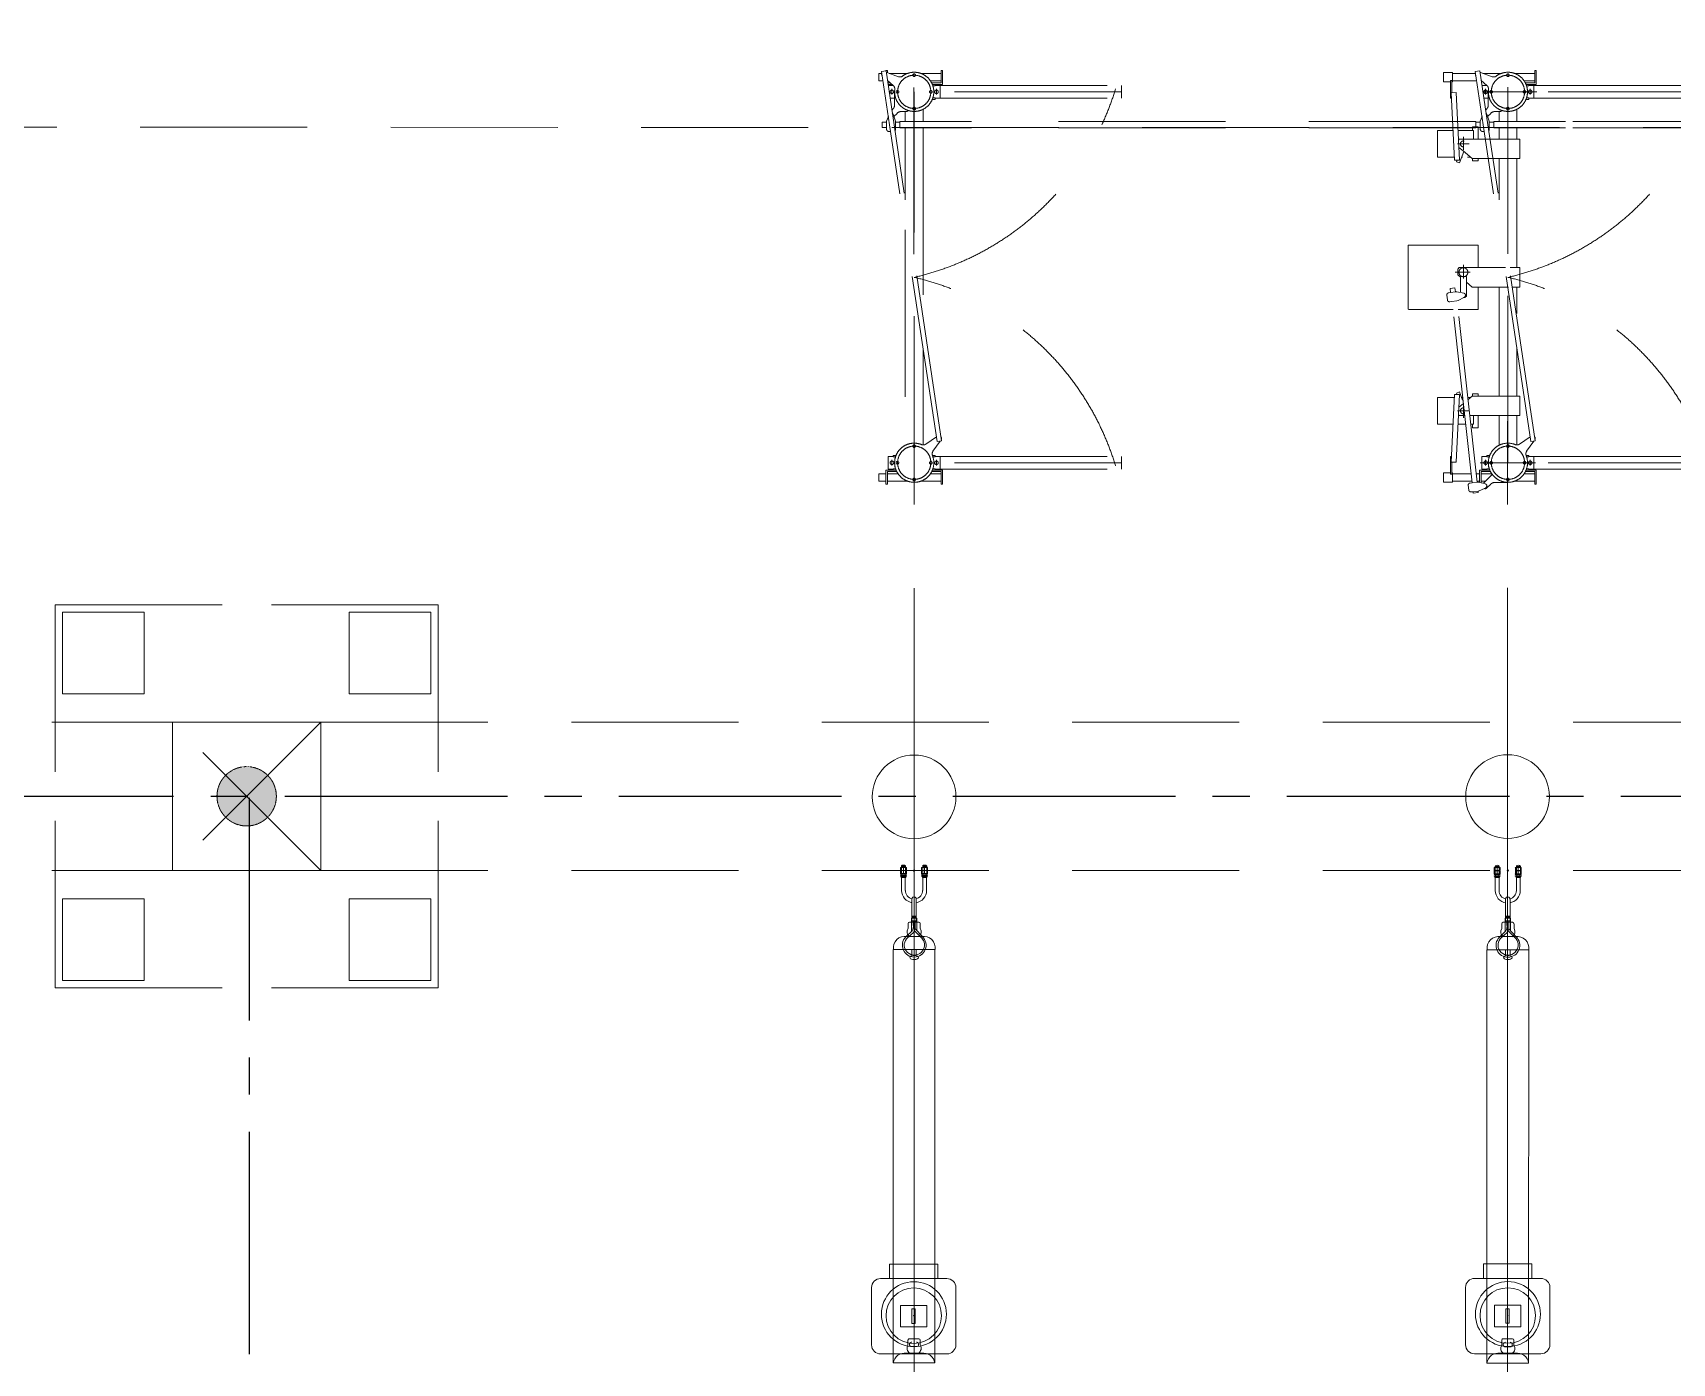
# Model space of a CAD drawing. Header units: millimetres. Extents: x 37084 to 180780, y -153145 to -16322.
# Drawn here: x 63243 to 74288, y -55566 to -46598 of the extents above; entities that cross this region are included whole.
import ezdxf

# ---------------------------------------------------------------- set-up
doc = ezdxf.new("R2010")
doc.units = ezdxf.units.MM
doc.header["$MEASUREMENT"] = 0
for name, pattern in [('CENTER2', [1.125, 0.75, -0.125, 0.125, -0.125]), ('DASHED2', [0.375, 0.25, -0.125]), ('HIDDEN', [0.375, 0.25, -0.125])]:
    doc.linetypes.add(name, pattern=pattern)
for name, color, linetype, lineweight in [('00', 5, 'Continuous', 9), ('1_DayCS', 30, 'CENTER2', 25), ('1_Phu_kien', 5, 'Continuous', 9), ('Giai doan nay', 1, 'Continuous', 30)]:
    doc.layers.add(name, color=color, linetype=linetype, lineweight=lineweight)
doc.layers.add('1_Day dan', color=5, linetype='Continuous')
doc.layers.add('1_Tuonglai', color=6, linetype='HIDDEN')

# ---------------------------------------------------------------- blocks, each defined once
blk = doc.blocks.new('X220 NC')
at = {"color": 0, "linetype": 'ByBlock', "lineweight": -2, "ltscale": 4500}
for p, q in [((3752640, -136418), (3751640, -137418)), ((3751640, -136418), (3752640, -137418)), ((3751640, -153418), (3751640, -137418)), ((3752640, -153418), (3752640, -137418)), ((3752640, -153418), (3751640, -154418)), ((3751640, -153418), (3752640, -154418))]:
    blk.add_line(p, q, dxfattribs=at)
for points in [[(3753431, -138209), (3750849, -138209), (3750849, -135627), (3753431, -135627)], [(3750899, -135677), (3751449, -135677), (3751449, -136227), (3750899, -136227)], [(3753381, -135677), (3752831, -135677), (3752831, -136227), (3753381, -136227)], [(3751640, -137418), (3752640, -137418), (3752640, -136418), (3751640, -136418)], [(3752640, -137418), (3751640, -137418), (3751640, -136418), (3752640, -136418)], [(3750899, -138159), (3751449, -138159), (3751449, -137609), (3750899, -137609)], [(3753381, -138159), (3752831, -138159), (3752831, -137609), (3753381, -137609)], [(3753431, -152627), (3750849, -152627), (3750849, -155209), (3753431, -155209)], [(3750899, -152677), (3751449, -152677), (3751449, -153227), (3750899, -153227)], [(3753381, -152677), (3752831, -152677), (3752831, -153227), (3753381, -153227)], [(3751640, -154418), (3752640, -154418), (3752640, -153418), (3751640, -153418)], [(3751640, -153418), (3752640, -153418), (3752640, -154418), (3751640, -154418)], [(3752640, -153418), (3751640, -153418), (3751640, -154418), (3752640, -154418)], [(3750899, -155159), (3751449, -155159), (3751449, -154609), (3750899, -154609)], [(3753381, -155159), (3752831, -155159), (3752831, -154609), (3753381, -154609)]]:
    blk.add_lwpolyline(points, close=True, dxfattribs=at)
blk = doc.blocks.new('DAY')
at = {"lineweight": 20}
h = blk.add_hatch(color=0, dxfattribs=at)
edge = h.paths.add_edge_path()
edge.add_arc((0, 0), 200, 0, 360)
at = {"color": 0, "lineweight": 20}
blk.add_circle((0, 0), 200, dxfattribs=at)
blk = doc.blocks.new('Chuoi su 220kV 1 day')
at = {"color": 0, "linetype": 'ByBlock', "lineweight": -2, "ltscale": 4500}
for p, q in [((495580, -76257), (498366, -76256)), ((495580, -76537), (495580, -76257)), ((495580, -76537), (495580, -76257)), ((495580, -76537), (495580, -76257)), ((495580, -76528), (495580, -76266)), ((495580, -76528), (495580, -76266)), ((495591, -76257), (495622, -76257)), ((495628, -76257), (495635, -76257)), ((498366, -76537), (498366, -76256)), ((498366, -76537), (498366, -76256)), ((498853, -76313), (498764, -76313)), ((498853, -76313), (498764, -76313)), ((498853, -76311), (498853, -76341)), ((498860, -76311), (498853, -76311)), ((498853, -76311), (498853, -76341)), ((498860, -76311), (498853, -76311)), ((498860, -76311), (498860, -76341)), ((498860, -76311), (498860, -76341)), ((498861, -76315), (498860, -76315)), ((498861, -76315), (498860, -76315)), ((498861, -76307), (498861, -76345)), ((498861, -76307), (498861, -76345)), ((498864, -76345), (498864, -76307)), ((498864, -76345), (498864, -76307)), ((498873, -76315), (498864, -76315)), ((498873, -76315), (498864, -76315)), ((498873, -76307), (498873, -76345)), ((498873, -76307), (498873, -76345)), ((498876, -76345), (498876, -76307)), ((498876, -76345), (498876, -76307)), ((498878, -76315), (498876, -76315)), ((498878, -76315), (498876, -76315)), ((498878, -76309), (498878, -76343)), ((498878, -76309), (498878, -76343)), ((498897, -76306), (498880, -76306)), ((498897, -76306), (498880, -76306)), ((498880, -76312), (498880, -76312)), ((498880, -76312), (498897, -76312)), ((498880, -76312), (498880, -76312)), ((498880, -76312), (498897, -76312)), ((498918, -76306), (498901, -76306)), ((498918, -76306), (498901, -76306)), ((498918, -76312), (498901, -76312)), ((498918, -76312), (498901, -76312)), ((498918, -76312), (498930, -76312)), ((498918, -76312), (498930, -76312)), ((498920, -76343), (498920, -76309)), ((498920, -76343), (498920, -76309)), ((498922, -76316), (498922, -76335)), ((498922, -76316), (498922, -76335)), ((498925, -76316), (498925, -76335)), ((498925, -76316), (498925, -76335)), ((498927, -76316), (498927, -76335)), ((498927, -76316), (498927, -76335)), ((495646, -76346), (495646, -76447)), ((495646, -76367), (495646, -76427)), ((495685, -76350), (495670, -76350)), ((495685, -76350), (495701, -76356)), ((495690, -76376), (495690, -76417)), ((495690, -76377), (495690, -76417)), ((495700, -76367), (495709, -76367)), ((495700, -76427), (495709, -76427)), ((495701, -76356), (495733, -76356)), ((495743, -76366), (495743, -76428)), ((498366, -76382), (498324, -76382)), ((498366, -76382), (498324, -76382)), ((498366, -76412), (498324, -76412)), ((498366, -76412), (498324, -76412)), ((498440, -76341), (498492, -76395)), ((498440, -76341), (498492, -76395)), ((498440, -76448), (498484, -76399)), ((498440, -76448), (498484, -76399)), ((498451, -76453), (498493, -76410)), ((498451, -76453), (498493, -76410)), ((498453, -76340), (498506, -76390)), ((498453, -76340), (498506, -76390)), ((498454, -76346), (498454, -76447)), ((498454, -76346), (498454, -76447)), ((498494, -76349), (498479, -76349)), ((498494, -76349), (498479, -76349)), ((498491, -76379), (498578, -76379)), ((498491, -76379), (498578, -76379)), ((498491, -76414), (498578, -76414)), ((498491, -76414), (498578, -76414)), ((498494, -76349), (498509, -76355)), ((498494, -76349), (498509, -76355)), ((498509, -76355), (498541, -76355)), ((498509, -76355), (498541, -76355)), ((498532, -76390), (498561, -76390)), ((498532, -76390), (498561, -76390)), ((498532, -76403), (498561, -76403)), ((498532, -76403), (498561, -76403)), ((498551, -76365), (498551, -76428)), ((498551, -76365), (498551, -76428)), ((498706, -76382), (498551, -76382)), ((498706, -76382), (498551, -76382)), ((498706, -76412), (498551, -76412)), ((498706, -76412), (498551, -76412)), ((498561, -76382), (498561, -76412)), ((498561, -76382), (498561, -76412)), ((498578, -76379), (498578, -76414)), ((498578, -76379), (498578, -76414)), ((498585, -76412), (498585, -76382)), ((498585, -76412), (498585, -76382)), ((498853, -76339), (498764, -76339)), ((498853, -76339), (498764, -76339)), ((498860, -76341), (498853, -76341)), ((498860, -76341), (498853, -76341)), ((498861, -76337), (498860, -76337)), ((498861, -76337), (498860, -76337)), ((498873, -76337), (498864, -76337)), ((498873, -76337), (498864, -76337)), ((498878, -76337), (498876, -76337)), ((498878, -76337), (498876, -76337)), ((498880, -76326), (498897, -76326)), ((498880, -76326), (498897, -76326)), ((498880, -76339), (498880, -76339)), ((498880, -76339), (498897, -76339)), ((498880, -76339), (498880, -76339)), ((498880, -76339), (498897, -76339)), ((498880, -76346), (498897, -76346)), ((498880, -76346), (498897, -76346)), ((498895, -76346), (498881, -76346)), ((498895, -76346), (498881, -76346)), ((498901, -76326), (498897, -76326)), ((498901, -76326), (498897, -76326)), ((498918, -76326), (498901, -76326)), ((498918, -76326), (498901, -76326)), ((498918, -76339), (498901, -76339)), ((498918, -76339), (498901, -76339)), ((498901, -76346), (498918, -76346)), ((498901, -76346), (498918, -76346)), ((498918, -76339), (498930, -76339)), ((498918, -76339), (498930, -76339)), ((498920, -76339), (498920, -76339)), ((498920, -76339), (498920, -76339)), ((495580, -76537), (498366, -76537)), ((495685, -76444), (495670, -76444)), ((495685, -76444), (495701, -76438)), ((495701, -76438), (495733, -76438)), ((498494, -76443), (498479, -76443)), ((498494, -76443), (498479, -76443)), ((498494, -76443), (498509, -76437)), ((498494, -76443), (498509, -76437)), ((498509, -76437), (498541, -76437)), ((498509, -76437), (498541, -76437)), ((498853, -76456), (498765, -76456)), ((498853, -76456), (498765, -76456)), ((498853, -76481), (498765, -76481)), ((498853, -76481), (498765, -76481)), ((498853, -76453), (498853, -76484)), ((498860, -76453), (498853, -76453)), ((498853, -76453), (498853, -76484)), ((498860, -76453), (498853, -76453)), ((498860, -76484), (498853, -76484)), ((498860, -76484), (498853, -76484)), ((498860, -76453), (498860, -76484)), ((498860, -76453), (498860, -76484)), ((498861, -76458), (498860, -76458)), ((498861, -76458), (498860, -76458)), ((498861, -76479), (498860, -76479)), ((498861, -76479), (498860, -76479)), ((498861, -76450), (498861, -76488)), ((498861, -76450), (498861, -76488)), ((498864, -76488), (498864, -76449)), ((498864, -76488), (498864, -76449)), ((498873, -76458), (498864, -76458)), ((498873, -76458), (498864, -76458)), ((498873, -76479), (498864, -76479)), ((498873, -76479), (498864, -76479)), ((498873, -76450), (498873, -76488)), ((498873, -76450), (498873, -76488)), ((498876, -76488), (498876, -76449)), ((498876, -76488), (498876, -76449)), ((498878, -76458), (498876, -76458)), ((498878, -76458), (498876, -76458)), ((498878, -76479), (498876, -76479)), ((498878, -76479), (498876, -76479)), ((498878, -76452), (498878, -76486)), ((498878, -76452), (498878, -76486)), ((498897, -76448), (498880, -76448)), ((498897, -76448), (498880, -76448)), ((498880, -76455), (498880, -76455)), ((498880, -76455), (498897, -76455)), ((498880, -76455), (498880, -76455)), ((498880, -76455), (498897, -76455)), ((498880, -76469), (498897, -76469)), ((498880, -76469), (498897, -76469)), ((498880, -76482), (498880, -76482)), ((498880, -76482), (498897, -76482)), ((498880, -76482), (498880, -76482)), ((498880, -76482), (498897, -76482)), ((498880, -76489), (498897, -76489)), ((498880, -76489), (498897, -76489)), ((498918, -76448), (498901, -76448)), ((498918, -76448), (498901, -76448)), ((498918, -76455), (498901, -76455)), ((498918, -76455), (498901, -76455)), ((498918, -76469), (498901, -76469)), ((498918, -76469), (498901, -76469)), ((498918, -76482), (498901, -76482)), ((498918, -76482), (498901, -76482)), ((498901, -76489), (498918, -76489)), ((498901, -76489), (498918, -76489)), ((498918, -76455), (498930, -76455)), ((498918, -76455), (498930, -76455)), ((498918, -76482), (498930, -76482)), ((498918, -76482), (498930, -76482)), ((498920, -76486), (498920, -76452)), ((498920, -76486), (498920, -76452)), ((498920, -76482), (498920, -76482)), ((498920, -76482), (498920, -76482)), ((498923, -76459), (498923, -76478)), ((498923, -76459), (498923, -76478)), ((498925, -76459), (498925, -76478)), ((498925, -76459), (498925, -76478)), ((498927, -76459), (498927, -76478)), ((498927, -76459), (498927, -76478)), ((495581, -80257), (498367, -80256)), ((495581, -80537), (495581, -80257)), ((495581, -80537), (495581, -80257)), ((495581, -80537), (495581, -80257)), ((495581, -80528), (495581, -80266)), ((495581, -80528), (495581, -80266)), ((495591, -80257), (495623, -80257)), ((495629, -80257), (495635, -80257)), ((498367, -80537), (498367, -80256)), ((495646, -80346), (495646, -80447)), ((495646, -80367), (495646, -80427)), ((495686, -80350), (495671, -80350)), ((495686, -80350), (495701, -80356)), ((495691, -80376), (495691, -80417)), ((495691, -80377), (495691, -80417)), ((495701, -80356), (495734, -80356)), ((495701, -80367), (495710, -80367)), ((495744, -80366), (495744, -80428)), ((498367, -80382), (498325, -80382)), ((498440, -80341), (498493, -80395)), ((498440, -80448), (498485, -80399)), ((498454, -80340), (498507, -80390)), ((498455, -80346), (498455, -80447)), ((498494, -80349), (498479, -80349)), ((498492, -80379), (498578, -80379)), ((498494, -80349), (498510, -80355)), ((498510, -80355), (498542, -80355)), ((498532, -80390), (498561, -80390)), ((498532, -80403), (498561, -80403)), ((498552, -80365), (498552, -80428)), ((498706, -80382), (498552, -80382)), ((498561, -80382), (498561, -80412)), ((498578, -80379), (498578, -80414)), ((498586, -80412), (498586, -80382)), ((498853, -80313), (498765, -80313)), ((498853, -80339), (498765, -80339)), ((498853, -80311), (498853, -80341)), ((498860, -80311), (498853, -80311)), ((498860, -80341), (498853, -80341)), ((498860, -80311), (498860, -80341)), ((498862, -80315), (498860, -80315)), ((498862, -80337), (498860, -80337)), ((498862, -80307), (498862, -80345)), ((498865, -80345), (498865, -80307)), ((498874, -80315), (498865, -80315)), ((498874, -80337), (498865, -80337)), ((498874, -80307), (498874, -80345)), ((498877, -80345), (498877, -80307)), ((498878, -80315), (498877, -80315)), ((498878, -80337), (498877, -80337)), ((498878, -80309), (498878, -80343)), ((498898, -80306), (498880, -80306)), ((498880, -80312), (498880, -80312)), ((498880, -80312), (498897, -80312)), ((498880, -80339), (498880, -80339)), ((498880, -80339), (498898, -80339)), ((498880, -80346), (498898, -80346)), ((498881, -80326), (498898, -80326)), ((498895, -80346), (498882, -80346)), ((498901, -80326), (498898, -80326)), ((498919, -80306), (498901, -80306)), ((498919, -80312), (498901, -80312)), ((498918, -80326), (498901, -80326)), ((498901, -80346), (498919, -80346)), ((498919, -80339), (498902, -80339)), ((498919, -80312), (498931, -80312)), ((498919, -80339), (498931, -80339)), ((498921, -80343), (498921, -80309)), ((498921, -80339), (498921, -80339)), ((498923, -80316), (498923, -80335)), ((498925, -80316), (498925, -80335)), ((498928, -80316), (498928, -80335)), ((495686, -80444), (495671, -80444)), ((495686, -80444), (495701, -80438)), ((495701, -80427), (495710, -80427)), ((495701, -80438), (495734, -80438)), ((498367, -80412), (498325, -80412)), ((498452, -80453), (498493, -80410)), ((498494, -80443), (498479, -80443)), ((498492, -80414), (498578, -80414)), ((498494, -80443), (498510, -80437)), ((498510, -80437), (498542, -80437)), ((498706, -80412), (498552, -80412)), ((498853, -80456), (498765, -80456)), ((498853, -80481), (498765, -80481)), ((498853, -80453), (498853, -80484)), ((498860, -80453), (498853, -80453)), ((498860, -80484), (498853, -80484)), ((498860, -80453), (498860, -80484)), ((498862, -80458), (498860, -80458)), ((498862, -80479), (498860, -80479)), ((498862, -80450), (498862, -80488)), ((498865, -80488), (498865, -80449)), ((498874, -80458), (498865, -80458)), ((498874, -80479), (498865, -80479)), ((498874, -80450), (498874, -80488)), ((498877, -80488), (498877, -80449)), ((498878, -80458), (498877, -80458)), ((498878, -80479), (498877, -80479)), ((498878, -80452), (498878, -80486)), ((498898, -80448), (498880, -80448)), ((498880, -80455), (498880, -80455)), ((498880, -80455), (498897, -80455)), ((498880, -80482), (498880, -80482)), ((498880, -80482), (498898, -80482)), ((498880, -80489), (498898, -80489)), ((498881, -80469), (498898, -80469)), ((498919, -80448), (498901, -80448)), ((498919, -80455), (498901, -80455)), ((498918, -80469), (498901, -80469)), ((498901, -80489), (498919, -80489)), ((498919, -80482), (498902, -80482)), ((498919, -80455), (498931, -80455)), ((498919, -80482), (498931, -80482)), ((498921, -80486), (498921, -80452)), ((498921, -80482), (498921, -80482)), ((498923, -80459), (498923, -80478)), ((498925, -80459), (498925, -80478)), ((498928, -80459), (498928, -80478)), ((495581, -80537), (498367, -80537))]:
    blk.add_line(p, q, dxfattribs=at)
for centre in [(498899, -76397), (498899, -76397), (498899, -80397)]:
    blk.add_circle(centre, 4.08, dxfattribs=at)
for centre, radius, start, end in [((495569, -76334), 78, 350.8408, 81.5948), ((498395, -76396), 80, 43.8776, 313.9667), ((498395, -76396), 80, 43.8776, 313.9667), ((498377, -76333), 77.9, 350.7992, 98.1449), ((498377, -76333), 77.9, 350.7992, 98.1449), ((498764, -76396), 83.1, 89.7391, 171.639), ((498764, -76396), 83.1, 89.7391, 171.639), ((498862, -76307), 1.54, 17.8251, 167.1896), ((498862, -76307), 1.54, 17.8251, 167.1896), ((498875, -76307), 1.54, 17.8251, 167.1896), ((498875, -76307), 1.54, 17.8251, 167.1896), ((498881, -76309), 3.76, 121.1263, 240.6714), ((498881, -76309), 3.76, 121.1263, 240.6714), ((498890, -76319), 12.4, 147.6617, 214.8887), ((498890, -76319), 12.4, 147.6617, 214.8887), ((498894, -76309), 4.57, 314.6593, 45.36), ((498894, -76309), 4.57, 314.6593, 45.36), ((498880, -76319), 18, 337.5943, 22.425), ((498880, -76319), 18, 337.5943, 22.425), ((498904, -76309), 4.57, 134.6593, 225.36), ((498904, -76309), 4.57, 134.6593, 225.36), ((498917, -76319), 18, 157.5943, 202.425), ((498917, -76319), 18, 157.5943, 202.425), ((498916, -76309), 3.76, 299.348, 58.893), ((498916, -76309), 3.76, 299.348, 58.893), ((498907, -76319), 12.4, 325.1306, 32.3576), ((498907, -76319), 12.4, 325.1306, 32.3576), ((498915, -76326), 20.3, 317.9162, 42.9776), ((498915, -76326), 20.3, 317.9162, 42.9776), ((495680, -76391), 41.9, 103.537, 145.322), ((495682, -76400), 45.9, 216.6506, 254.598), ((495700, -76376), 9.89, 90.0269, 180.0269), ((495700, -76417), 9.89, 180.0269, 270.0269), ((495701, -76383), 18.8, 4.3075, 63.9442), ((495701, -76410), 18.8, 296.1452, 353.7164), ((495733, -76366), 9.89, 0.0269, 90.0269), ((495733, -76428), 9.89, 270.0269, 0.0269), ((498398, -76395), 68, 51.9426, 308.0767), ((498398, -76395), 68, 51.9426, 308.0767), ((498488, -76390), 41.9, 103.5198, 145.3048), ((498488, -76390), 41.9, 103.5198, 145.3048), ((498491, -76399), 45.9, 216.6334, 254.5808), ((498491, -76399), 45.9, 216.6334, 254.5808), ((498522, -76470), 80.8, 82.9605, 117.8414), ((498522, -76470), 80.8, 82.9605, 117.8414), ((498524, -76468), 66.1, 83.3246, 118.4573), ((498524, -76468), 66.1, 83.3246, 118.4573), ((498541, -76365), 9.89, 0.0097, 90.0097), ((498541, -76365), 9.89, 0.0097, 90.0097), ((498541, -76428), 9.89, 270.0097, 0.0097), ((498541, -76428), 9.89, 270.0097, 0.0097), ((498574, -76397), 18.9, 306.7454, 53.2699), ((498574, -76397), 18.9, 306.7454, 53.2699), ((498764, -76398), 83.1, 187.6487, 270.2802), ((498764, -76398), 83.1, 187.6487, 270.2802), ((498707, -76397), 15.2, 266.6816, 93.8687), ((498707, -76397), 15.2, 266.6816, 93.8687), ((498764, -76396), 56.9, 89.4115, 168.3858), ((498764, -76396), 56.9, 89.4115, 168.3858), ((498764, -76399), 56.8, 190.5461, 270.6141), ((498764, -76399), 56.8, 190.5461, 270.6141), ((498862, -76345), 1.5, 192.0111, 353.0036), ((498862, -76345), 1.5, 192.0111, 353.0036), ((498875, -76345), 1.5, 192.0111, 353.0036), ((498875, -76345), 1.5, 192.0111, 353.0036), ((498890, -76333), 12.4, 145.1306, 212.3576), ((498890, -76333), 12.4, 145.1306, 212.3576), ((498881, -76343), 3.76, 119.348, 238.893), ((498881, -76343), 3.76, 119.348, 238.893), ((498880, -76333), 18, 337.5943, 22.425), ((498880, -76333), 18, 337.5943, 22.425), ((498894, -76343), 4.57, 314.6593, 45.36), ((498894, -76343), 4.57, 314.6593, 45.36), ((498917, -76333), 18, 157.5943, 202.425), ((498917, -76333), 18, 157.5943, 202.425), ((498904, -76343), 4.57, 134.6593, 225.36), ((498904, -76343), 4.57, 134.6593, 225.36), ((498907, -76333), 12.4, 327.6617, 34.8887), ((498907, -76333), 12.4, 327.6617, 34.8887), ((498916, -76343), 3.76, 301.1263, 60.6714), ((498916, -76343), 3.76, 301.1263, 60.6714), ((495569, -76460), 78, 278.459, 9.2131), ((498377, -76459), 77.9, 261.8745, 9.2201), ((498377, -76459), 77.9, 261.8745, 9.2201), ((498862, -76450), 1.54, 17.8251, 167.1896), ((498862, -76450), 1.54, 17.8251, 167.1896), ((498862, -76487), 1.5, 192.0111, 353.0036), ((498862, -76487), 1.5, 192.0111, 353.0036), ((498875, -76450), 1.54, 17.8251, 167.1896), ((498875, -76450), 1.54, 17.8251, 167.1896), ((498875, -76487), 1.5, 192.0111, 353.0036), ((498875, -76487), 1.5, 192.0111, 353.0036), ((498882, -76452), 3.76, 121.1263, 240.6714), ((498882, -76452), 3.76, 121.1263, 240.6714), ((498890, -76462), 12.4, 147.6617, 214.8887), ((498890, -76462), 12.4, 147.6617, 214.8887), ((498890, -76476), 12.4, 145.1306, 212.3576), ((498890, -76476), 12.4, 145.1306, 212.3576), ((498882, -76486), 3.76, 119.348, 238.893), ((498882, -76486), 3.76, 119.348, 238.893), ((498894, -76452), 4.57, 314.6593, 45.36), ((498894, -76452), 4.57, 314.6593, 45.36), ((498880, -76462), 18, 337.5943, 22.425), ((498880, -76462), 18, 337.5943, 22.425), ((498880, -76475), 18, 337.5943, 22.425), ((498880, -76475), 18, 337.5943, 22.425), ((498894, -76486), 4.57, 314.6593, 45.36), ((498894, -76486), 4.57, 314.6593, 45.36), ((498904, -76452), 4.57, 134.6593, 225.36), ((498904, -76452), 4.57, 134.6593, 225.36), ((498917, -76462), 18, 157.5943, 202.425), ((498917, -76462), 18, 157.5943, 202.425), ((498917, -76475), 18, 157.5943, 202.425), ((498917, -76475), 18, 157.5943, 202.425), ((498904, -76486), 4.57, 134.6593, 225.36), ((498904, -76486), 4.57, 134.6593, 225.36), ((498916, -76452), 3.76, 299.348, 58.893), ((498916, -76452), 3.76, 299.348, 58.893), ((498907, -76462), 12.4, 325.1306, 32.3576), ((498907, -76462), 12.4, 325.1306, 32.3576), ((498907, -76476), 12.4, 327.6617, 34.8887), ((498907, -76476), 12.4, 327.6617, 34.8887), ((498916, -76486), 3.76, 301.1263, 60.6714), ((498916, -76486), 3.76, 301.1263, 60.6714), ((498915, -76469), 20.3, 317.9162, 42.9776), ((498915, -76469), 20.3, 317.9162, 42.9776), ((495569, -80334), 78, 350.8408, 81.5948), ((498378, -80333), 77.9, 350.7992, 98.1449), ((495681, -80391), 41.9, 103.537, 145.322), ((495701, -80376), 9.89, 90.0269, 180.0269), ((495702, -80383), 18.8, 4.3075, 63.9442), ((495734, -80366), 9.89, 0.0269, 90.0269), ((498396, -80396), 80, 43.8776, 313.9667), ((498398, -80395), 68, 51.9426, 308.0767), ((498489, -80390), 41.9, 103.5198, 145.3048), ((498523, -80470), 80.8, 82.9605, 117.8414), ((498525, -80468), 66.1, 83.3246, 118.4573), ((498542, -80365), 9.89, 0.0097, 90.0097), ((498574, -80397), 18.9, 306.7454, 53.2699), ((498765, -80398), 83.1, 187.6487, 270.2802), ((498765, -80396), 83.1, 89.7391, 171.639), ((498707, -80397), 15.2, 266.6816, 93.8687), ((498765, -80396), 56.9, 89.4115, 168.3858), ((498765, -80399), 56.8, 190.5461, 270.6141), ((498863, -80307), 1.54, 17.8251, 167.1896), ((498863, -80345), 1.5, 192.0111, 353.0036), ((498875, -80307), 1.54, 17.8251, 167.1896), ((498875, -80345), 1.5, 192.0111, 353.0036), ((498882, -80309), 3.76, 121.1263, 240.6714), ((498891, -80319), 12.4, 147.6617, 214.8887), ((498891, -80333), 12.4, 145.1306, 212.3576), ((498882, -80343), 3.76, 119.348, 238.893), ((498894, -80309), 4.57, 314.6593, 45.36), ((498881, -80319), 18, 337.5943, 22.425), ((498881, -80333), 18, 337.5943, 22.425), ((498894, -80343), 4.57, 314.6593, 45.36), ((498905, -80309), 4.57, 134.6593, 225.36), ((498918, -80319), 18, 157.5943, 202.425), ((498918, -80333), 18, 157.5943, 202.425), ((498905, -80343), 4.57, 134.6593, 225.36), ((498908, -80319), 12.4, 325.1306, 32.3576), ((498908, -80333), 12.4, 327.6617, 34.8887), ((498917, -80309), 3.76, 299.348, 58.893), ((498917, -80343), 3.76, 301.1263, 60.6714), ((498916, -80326), 20.3, 317.9162, 42.9776), ((495569, -80460), 78, 278.459, 9.2131), ((495683, -80400), 45.9, 216.6506, 254.598), ((495701, -80417), 9.89, 180.0269, 270.0269), ((495702, -80410), 18.8, 296.1452, 353.7164), ((495734, -80428), 9.89, 270.0269, 0.0269), ((498378, -80459), 77.9, 261.8745, 9.2201), ((498491, -80399), 45.9, 216.6334, 254.5808), ((498542, -80428), 9.89, 270.0097, 0.0097), ((498863, -80450), 1.54, 17.8251, 167.1896), ((498863, -80487), 1.5, 192.0111, 353.0036), ((498875, -80450), 1.54, 17.8251, 167.1896), ((498875, -80487), 1.5, 192.0111, 353.0036), ((498882, -80452), 3.76, 121.1263, 240.6714), ((498891, -80462), 12.4, 147.6617, 214.8887), ((498891, -80476), 12.4, 145.1306, 212.3576), ((498882, -80486), 3.76, 119.348, 238.893), ((498894, -80452), 4.57, 314.6593, 45.36), ((498881, -80462), 18, 337.5943, 22.425), ((498881, -80475), 18, 337.5943, 22.425), ((498894, -80486), 4.57, 314.6593, 45.36), ((498905, -80452), 4.57, 134.6593, 225.36), ((498918, -80462), 18, 157.5943, 202.425), ((498918, -80475), 18, 157.5943, 202.425), ((498905, -80486), 4.57, 134.6593, 225.36), ((498908, -80462), 12.4, 325.1306, 32.3576), ((498908, -80476), 12.4, 327.6617, 34.8887), ((498917, -80452), 3.76, 299.348, 58.893), ((498917, -80486), 3.76, 301.1263, 60.6714), ((498916, -80469), 20.3, 317.9162, 42.9776)]:
    blk.add_arc(centre, radius, start, end, dxfattribs=at)
at = {"color": 0, "linetype": 'ByBlock', "lineweight": -2, "ltscale": 4500, "extrusion": (0, 0, -1)}
for centre, start_param, end_param in [((498313, -76396), 2.126074, 7.324835), ((498313, -76396), 2.126074, 7.324835), ((498313, -76396), 1.271587, 1.869429), ((498313, -76396), 1.271587, 1.869429), ((498313, -80396), 2.126074, 7.324835), ((498313, -80396), 1.271587, 1.869429)]:
    blk.add_ellipse(centre, major_axis=(0, 29.4), ratio=0.454324, start_param=start_param, end_param=end_param, dxfattribs=at)
blk = doc.blocks.new('DS 3P0ES 220')
at = {"color": 0, "linetype": 'ByBlock', "lineweight": -2, "ltscale": 4500}
for p, q in [((-1291, 4846), (-1291, 6068)), ((-1207, 6068), (-1291, 6068)), ((-1249, 6068), (-1249, 4501)), ((-1207, 4846), (-1207, 6068)), ((1210, 4846), (1210, 6068)), ((1294, 6068), (1210, 6068)), ((1251, 6068), (1251, 4501)), ((1251, 6068), (1251, 4501)), ((1294, 4846), (1294, 6068)), ((-1393, 4852), (-1393, 4862)), ((-1393, 4862), (-1299, 4862)), ((-1299, 4862), (-1299, 4794)), ((1396, 4862), (1301, 4862)), ((1301, 4862), (1301, 4794)), ((1396, 4852), (1396, 4862)), ((-1393, 4852), (-1309, 4852)), ((-1373, 4715), (-1373, 4852)), ((-1323, 4780), (-1323, 4852)), ((-1309, 4852), (-1309, 4789)), ((-1299, 4812), (-1299, 4794)), ((-1289, 4812), (-1299, 4812)), ((-1291, 4846), (-1291, 4812)), ((-1207, 4846), (-1291, 4846)), ((-1289, 4812), (-1289, 4797)), ((-1230, 4821), (-1269, 4821)), ((-1230, 4821), (-1269, 4821)), ((-1208, 4812), (-1208, 4797)), ((-1208, 4812), (-1198, 4812)), ((-1207, 4846), (-1207, 4812)), ((-1198, 4812), (-1198, 4794)), ((1103, 4855), (-1027, 4535)), ((1108, 4825), (-1027, 4505)), ((1125, 4749), (1076, 4820)), ((1108, 4825), (1103, 4855)), ((1174, 4797), (1105, 4845)), ((1202, 4812), (1202, 4794)), ((1212, 4812), (1202, 4812)), ((1212, 4812), (1202, 4812)), ((1294, 4846), (1210, 4846)), ((1210, 4846), (1210, 4812)), ((1212, 4812), (1212, 4797)), ((1270, 4821), (1231, 4821)), ((1270, 4821), (1231, 4821)), ((1292, 4812), (1301, 4812)), ((1292, 4812), (1292, 4797)), ((1294, 4846), (1294, 4812)), ((1301, 4812), (1301, 4794)), ((1396, 4852), (1311, 4852)), ((1311, 4852), (1311, 4789)), ((1326, 4780), (1326, 4852)), ((1376, 4715), (1376, 4852)), ((1251, 4671), (-1249, 4671)), ((-1130, 4731), (279, 4731)), ((481, 4731), (1131, 4731)), ((1387, 4671), (1384, 4671)), ((-1027, 4535), (-1390, 4481)), ((-1351, 4564), (-1381, 4482)), ((-1373, 4503), (-1373, 4627)), ((-1292, 4529), (-1326, 4490)), ((-1291, 4496), (-1291, 4531)), ((-1161, 4539), (-1249, 4539)), ((-1207, 4508), (-1207, 4539)), ((-1123, 4630), (-1120, 4628)), ((-1116, 4583), (-1116, 4617)), ((-1116, 4611), (-521, 4611)), ((-1104, 4555), (-1083, 4534)), ((-1098, 4529), (-1052, 4545)), ((-1052, 4545), (-1044, 4545)), ((-1044, 4575), (-1009, 4575)), ((-1044, 4545), (-1044, 4575)), ((-1044, 4545), (-1010, 4545)), ((-1010, 4545), (-996, 4545)), ((-1009, 4545), (-1009, 4575)), ((-319, 4611), (1133, 4611)), ((1202, 4530), (1202, 4548)), ((1212, 4530), (1202, 4530)), ((1212, 4530), (1202, 4530)), ((1210, 4496), (1210, 4530)), ((1212, 4530), (1212, 4545)), ((1292, 4530), (1292, 4545)), ((1292, 4530), (1301, 4530)), ((1294, 4496), (1294, 4530)), ((1301, 4530), (1301, 4548)), ((1301, 4480), (1301, 4548)), ((1311, 4490), (1311, 4553)), ((1326, 4490), (1326, 4562)), ((1376, 4490), (1376, 4627)), ((-1385, 4451), (-1390, 4481)), ((-1027, 4505), (-1385, 4451)), ((-1230, 4521), (-1269, 4521)), ((-1230, 4521), (-1269, 4521)), ((-1230, 4521), (-1269, 4521)), ((-1133, 4527), (-1126, 4520)), ((-1082, 4497), (-1052, 4485)), ((-1052, 4485), (-1044, 4485)), ((-1048, 4455), (-1006, 4455)), ((-1048, 1108), (-1048, 4455)), ((-1044, 4485), (-1010, 4485)), ((-1044, 4455), (-1044, 4485)), ((-1010, 4485), (-996, 4485)), ((-1009, 4455), (-1009, 4485)), ((-1006, 1108), (-1006, 4455)), ((-982, 4499), (-982, 4512)), ((1294, 4496), (1210, 4496)), ((1270, 4521), (1231, 4521)), ((1270, 4521), (1231, 4521)), ((1270, 4521), (1231, 4521)), ((1396, 4480), (1301, 4480)), ((1396, 4490), (1311, 4490)), ((1396, 4490), (1396, 4480)), ((-1291, 846), (-1291, 2068)), ((-1207, 2068), (-1291, 2068)), ((-1249, 2068), (-1249, 501)), ((-1207, 846), (-1207, 2068)), ((1210, 846), (1210, 2068)), ((1294, 2068), (1210, 2068)), ((1251, 2068), (1251, 501)), ((1294, 846), (1294, 2068)), ((-1048, 575), (-1048, 1058)), ((-1006, 575), (-1006, 1058)), ((-1393, 862), (-1299, 862)), ((-1393, 852), (-1393, 862)), ((-1393, 852), (-1309, 852)), ((-1373, 715), (-1373, 852)), ((-1323, 780), (-1323, 852)), ((-1309, 852), (-1309, 789)), ((-1299, 812), (-1299, 794)), ((-1289, 812), (-1299, 812)), ((-1299, 862), (-1299, 794)), ((-1291, 846), (-1291, 812)), ((-1207, 846), (-1291, 846)), ((-1289, 812), (-1289, 797)), ((-1230, 821), (-1269, 821)), ((-1230, 821), (-1269, 821)), ((-1249, 865), (-1249, 501)), ((-1208, 812), (-1208, 797)), ((-1208, 812), (-1198, 812)), ((-1207, 846), (-1207, 812)), ((-1198, 812), (-1198, 794)), ((1103, 855), (-1027, 535)), ((1108, 825), (-1027, 505)), ((1125, 749), (1076, 820)), ((1108, 825), (1103, 855)), ((1174, 797), (1105, 845)), ((1212, 812), (1202, 812)), ((1212, 812), (1202, 812)), ((1202, 812), (1202, 794)), ((1294, 846), (1210, 846)), ((1210, 846), (1210, 812)), ((1212, 812), (1212, 797)), ((1270, 821), (1231, 821)), ((1270, 821), (1231, 821)), ((1251, 856), (1251, 485)), ((1292, 812), (1301, 812)), ((1292, 812), (1292, 797)), ((1294, 846), (1294, 812)), ((1301, 862), (1301, 794)), ((1396, 862), (1301, 862)), ((1301, 812), (1301, 794)), ((1311, 852), (1311, 789)), ((1396, 852), (1311, 852)), ((1326, 780), (1326, 852)), ((1376, 715), (1376, 852)), ((1396, 852), (1396, 862)), ((1251, 671), (-1249, 671)), ((-1130, 731), (-1048, 731)), ((-1006, 731), (-929, 731)), ((-929, 752), (-929, 378)), ((-929, 752), (-799, 752)), ((-799, 752), (-799, 431)), ((-799, 731), (-64, 731)), ((-64, 752), (67, 752)), ((-64, 752), (-64, 685)), ((67, 752), (67, 704)), ((67, 731), (244, 731)), ((67, 731), (244, 731)), ((67, 674), (67, 431)), ((481, 731), (802, 731)), ((802, 752), (802, 431)), ((932, 752), (802, 752)), ((932, 752), (932, 412)), ((932, 731), (1131, 731)), ((1384, 583), (1384, 671)), ((-1351, 564), (-1381, 482)), ((-1373, 503), (-1373, 627)), ((-1123, 630), (-1120, 628)), ((-1116, 583), (-1116, 617)), ((-1116, 611), (-1048, 611)), ((-1104, 555), (-1083, 534)), ((-1048, 575), (-1006, 575)), ((-1044, 575), (-1044, 545)), ((-1009, 575), (-1009, 545)), ((-1006, 611), (-929, 611)), ((-799, 611), (-521, 611)), ((-64, 655), (-64, 343)), ((67, 611), (802, 611)), ((932, 611), (1133, 611)), ((1311, 490), (1311, 553)), ((1326, 490), (1326, 562)), ((1330, 564), (1389, 506)), ((1396, 555), (1421, 530)), ((-1027, 535), (-1390, 481)), ((-1385, 451), (-1390, 481)), ((-1027, 505), (-1385, 451)), ((-1373, 321), (-1373, 453)), ((-1292, 529), (-1326, 490)), ((-1323, 321), (-1323, 460)), ((-1291, 500), (-1291, 505)), ((-1291, 496), (-1291, 531)), ((-1230, 521), (-1269, 521)), ((-1230, 521), (-1269, 521)), ((-1230, 521), (-1269, 521)), ((-1161, 539), (-1249, 539)), ((-1207, 508), (-1207, 539)), ((-1133, 527), (-1126, 520)), ((-1098, 529), (-1052, 545)), ((-1082, 497), (-1052, 485)), ((-1052, 545), (-1044, 545)), ((-1052, 485), (-1044, 485)), ((-1048, 455), (-1006, 455)), ((-1048, 455), (-1048, -2893)), ((-1044, 545), (-1010, 545)), ((-1044, 485), (-1010, 485)), ((-1044, 485), (-1044, 455)), ((-929, 471), (-1013, 471)), ((-1013, 432), (-1013, 471)), ((-1010, 545), (-996, 545)), ((-1010, 485), (-996, 485)), ((-1009, 485), (-1009, 455)), ((-1006, 455), (-1006, -2893)), ((-982, 499), (-982, 512)), ((-783, 471), (-799, 471)), ((-783, 432), (-783, 471)), ((-216, 471), (-64, 471)), ((-216, 471), (-216, 0)), ((67, 471), (219, 471)), ((1383, 463), (159, 328)), ((219, 471), (219, 335)), ((786, 471), (802, 471)), ((786, 432), (786, 471)), ((932, 471), (1016, 471)), ((1016, 432), (1016, 471)), ((1202, 530), (1202, 548)), ((1212, 530), (1202, 530)), ((1212, 530), (1202, 530)), ((1210, 496), (1210, 530)), ((1294, 496), (1210, 496)), ((1212, 530), (1212, 545)), ((1270, 521), (1231, 521)), ((1270, 521), (1231, 521)), ((1270, 521), (1231, 521)), ((1292, 530), (1292, 545)), ((1292, 530), (1301, 530)), ((1294, 496), (1294, 530)), ((1301, 530), (1301, 548)), ((1301, 480), (1301, 548)), ((1384, 480), (1301, 480)), ((1386, 490), (1311, 490)), ((1326, 457), (1326, 480)), ((1376, 490), (1376, 518)), ((1376, 462), (1376, 480)), ((1389, 501), (1382, 471)), ((1382, 471), (1383, 463)), ((1383, 463), (1386, 430)), ((1393, 519), (1389, 501)), ((1420, 522), (1424, 513)), ((1424, 513), (1441, 478)), ((1441, 478), (1442, 470)), ((1452, 471), (1442, 470)), ((1442, 470), (1446, 436)), ((1452, 471), (1456, 437)), ((-789, 345), (-1244, 323)), ((-988, 432), (-1013, 432)), ((-929, 439), (-988, 439)), ((-988, 439), (-988, 419)), ((-988, 419), (-988, 335)), ((-945, 371), (-859, 371)), ((-929, 378), (-929, 343)), ((-929, 343), (-924, 338)), ((-898, 332), (-898, 411)), ((-851, 369), (-874, 341)), ((-799, 431), (-851, 369)), ((-847, 373), (-770, 345)), ((-809, 418), (-809, 398)), ((-809, 364), (-809, 360)), ((-799, 432), (-783, 432)), ((-788, 311), (-789, 345)), ((-778, 324), (-770, 345)), ((10, 371), (-82, 371)), ((-64, 343), (-54, 333)), ((-54, 333), (-16, 333)), ((-33, 315), (-33, 416)), ((0, 351), (-16, 333)), ((-4, 391), (-4, 351)), ((100, 351), (-4, 351)), ((128, 391), (-4, 391)), ((67, 431), (33, 391)), ((109, 374), (98, 326)), ((128, 391), (138, 381)), ((135, 378), (158, 335)), ((138, 371), (138, 381)), ((158, 335), (159, 326)), ((1386, 429), (163, 294)), ((829, 366), (773, 345)), ((781, 324), (773, 345)), ((802, 432), (786, 432)), ((791, 311), (792, 345)), ((792, 345), (1247, 323)), ((802, 431), (827, 400)), ((812, 418), (812, 398)), ((812, 364), (812, 360)), ((854, 369), (877, 341)), ((948, 371), (862, 371)), ((901, 332), (901, 411)), ((932, 343), (927, 338)), ((932, 439), (991, 439)), ((932, 378), (932, 343)), ((991, 439), (991, 419)), ((991, 432), (1016, 432)), ((991, 384), (991, 335)), ((1326, 298), (1326, 422)), ((1376, 298), (1376, 428)), ((1386, 430), (1388, 416)), ((1435, 407), (1403, 403)), ((1456, 437), (1446, 436)), ((1446, 436), (1447, 422)), ((-1380, 298), (-1316, 298)), ((-1380, 238), (-1380, 298)), ((-1380, 238), (-1316, 238)), ((-1373, 321), (-1373, 298)), ((-1326, 293), (-1243, 293)), ((-1326, 283), (-1326, 293)), ((-1326, 283), (-1207, 283)), ((-1323, 321), (-1323, 298)), ((-1323, 238), (-1323, 238)), ((-1316, 293), (-1316, 298)), ((-1316, 238), (-1316, 283)), ((-1243, 289), (-1244, 323)), ((-788, 311), (-1243, 289)), ((-1207, 291), (-1207, 283)), ((-988, 301), (-988, 197)), ((-809, 310), (-809, 197)), ((-789, 328), (-778, 324)), ((100, 318), (72, 314)), ((72, 314), (77, 281)), ((104, 285), (77, 281)), ((98, 326), (100, 318)), ((100, 318), (104, 285)), ((104, 285), (106, 271)), ((154, 263), (122, 259)), ((159, 326), (164, 293)), ((164, 293), (166, 279)), ((219, 301), (219, 2)), ((792, 328), (781, 324)), ((791, 311), (1246, 289)), ((812, 310), (812, 197)), ((991, 301), (991, 197)), ((1210, 291), (1210, 283)), ((1329, 283), (1210, 283)), ((1246, 289), (1247, 323)), ((1329, 293), (1246, 293)), ((1383, 298), (1319, 298)), ((1319, 293), (1319, 298)), ((1319, 238), (1319, 283)), ((1383, 238), (1319, 238)), ((1326, 238), (1326, 238)), ((1329, 283), (1329, 293)), ((1383, 238), (1383, 298)), ((-988, 197), (-809, 197)), ((991, 197), (812, 197)), ((-216, 0), (216, 0)), ((-1291, -3154), (-1291, -1932)), ((-1207, -1932), (-1291, -1932)), ((-1249, -1932), (-1249, -3499)), ((-1207, -3154), (-1207, -1932)), ((1210, -3154), (1210, -1932)), ((1294, -1932), (1210, -1932)), ((1251, -1932), (1251, -3499)), ((1294, -3154), (1294, -1932)), ((-1048, -2943), (-1048, -3425)), ((-1006, -2943), (-1006, -3425)), ((-1393, -3138), (-1299, -3138)), ((-1393, -3148), (-1393, -3138)), ((-1393, -3148), (-1309, -3148)), ((-1373, -3148), (-1373, -3285)), ((-1323, -3148), (-1323, -3220)), ((-1309, -3148), (-1309, -3211)), ((-1289, -3188), (-1299, -3188)), ((-1299, -3188), (-1299, -3206)), ((-1299, -3138), (-1299, -3206)), ((-1291, -3154), (-1291, -3188)), ((-1207, -3154), (-1291, -3154)), ((-1289, -3188), (-1289, -3203)), ((-1230, -3179), (-1269, -3179)), ((-1230, -3179), (-1269, -3179)), ((-1208, -3188), (-1198, -3188)), ((-1208, -3188), (-1208, -3203)), ((-1207, -3154), (-1207, -3188)), ((-1198, -3188), (-1198, -3206)), ((1103, -3145), (-1027, -3465)), ((1108, -3175), (-1027, -3495)), ((1125, -3251), (1076, -3180)), ((1108, -3175), (1103, -3145)), ((1174, -3203), (1105, -3155)), ((1212, -3188), (1202, -3188)), ((1212, -3188), (1202, -3188)), ((1202, -3188), (1202, -3206)), ((1294, -3154), (1210, -3154)), ((1210, -3154), (1210, -3188)), ((1212, -3188), (1212, -3203)), ((1270, -3179), (1231, -3179)), ((1270, -3179), (1231, -3179)), ((1292, -3188), (1301, -3188)), ((1292, -3188), (1292, -3203)), ((1294, -3154), (1294, -3188)), ((1301, -3138), (1301, -3206)), ((1396, -3138), (1301, -3138)), ((1301, -3188), (1301, -3206)), ((1311, -3148), (1311, -3211)), ((1396, -3148), (1311, -3148)), ((1326, -3148), (1326, -3220)), ((1376, -3148), (1376, -3285)), ((1396, -3148), (1396, -3138)), ((-1130, -3269), (-1048, -3269)), ((-1006, -3269), (279, -3269)), ((481, -3269), (1131, -3269)), ((-1373, -3373), (-1373, -3497)), ((1387, -3329), (-1249, -3329)), ((-1123, -3370), (-1120, -3372)), ((-1116, -3417), (-1116, -3383)), ((-1116, -3389), (-1048, -3389)), ((-1006, -3389), (-521, -3389)), ((-319, -3389), (1133, -3389)), ((1376, -3373), (1376, -3510)), ((-1393, -3510), (-1393, -3520)), ((-1393, -3510), (-1378, -3510)), ((-1393, -3520), (-1389, -3520)), ((-1027, -3465), (-1390, -3519)), ((-1385, -3549), (-1390, -3519)), ((-1027, -3495), (-1385, -3549)), ((-1351, -3436), (-1381, -3518)), ((-1292, -3471), (-1326, -3510)), ((-1309, -3507), (-1309, -3490)), ((-1299, -3506), (-1299, -3478)), ((-1291, -3504), (-1291, -3469)), ((-1230, -3479), (-1269, -3479)), ((-1230, -3479), (-1269, -3479)), ((-1230, -3479), (-1269, -3479)), ((-1161, -3461), (-1249, -3461)), ((-1207, -3492), (-1207, -3461)), ((-1133, -3473), (-1126, -3480)), ((-1104, -3445), (-1083, -3466)), ((-1098, -3471), (-1052, -3455)), ((-1082, -3503), (-1052, -3515)), ((-1052, -3455), (-1044, -3455)), ((-1052, -3515), (-1044, -3515)), ((-1048, -3425), (-1006, -3425)), ((-1044, -3425), (-1044, -3455)), ((-1044, -3455), (-1010, -3455)), ((-1044, -3515), (-1044, -3545)), ((-1044, -3515), (-1010, -3515)), ((-1010, -3455), (-996, -3455)), ((-1010, -3515), (-996, -3515)), ((-1009, -3425), (-1009, -3455)), ((-1009, -3515), (-1009, -3545)), ((-982, -3501), (-982, -3488)), ((1202, -3470), (1202, -3452)), ((1212, -3470), (1202, -3470)), ((1212, -3470), (1202, -3470)), ((1210, -3504), (1210, -3470)), ((1294, -3504), (1210, -3504)), ((1212, -3470), (1212, -3455)), ((1270, -3479), (1231, -3479)), ((1270, -3479), (1231, -3479)), ((1270, -3479), (1231, -3479)), ((1292, -3470), (1292, -3455)), ((1292, -3470), (1301, -3470)), ((1294, -3504), (1294, -3470)), ((1301, -3520), (1301, -3452)), ((1396, -3520), (1301, -3520)), ((1311, -3510), (1311, -3447)), ((1396, -3510), (1311, -3510)), ((1326, -3438), (1326, -3510)), ((1326, -3520), (1326, -3567)), ((1376, -3520), (1376, -3567)), ((1396, -3510), (1396, -3520)), ((-1373, -3547), (-1373, -3567)), ((-1323, -3567), (-1373, -3567)), ((-1323, -3540), (-1323, -3567)), ((-1044, -3545), (-1009, -3545)), ((1326, -3567), (1376, -3567))]:
    blk.add_line(p, q, dxfattribs=at)
for centre, radius in [((-1249, 4671), 112), ((-1249, 4821), 12), ((-1249, 4783), 9), ((1251, 4671), 112), ((1251, 4821), 12), ((1251, 4783), 9), ((-1361, 4671), 9), ((-1136, 4671), 9), ((1139, 4671), 9), ((1364, 4671), 9), ((-1249, 4521), 12), ((-1249, 4558), 9), ((1251, 4521), 12), ((1251, 4558), 9), ((-1368, 4469), 8.12), ((-1249, 671), 112), ((-1249, 821), 12), ((-1249, 783), 9), ((1251, 671), 112), ((1251, 821), 12), ((1251, 783), 9), ((-1361, 671), 9), ((-1136, 671), 9), ((1139, 671), 9), ((1364, 671), 9), ((-1249, 558), 9), ((1251, 558), 9), ((-1249, 521), 12), ((1251, 521), 12), ((-33, 371), 30), ((-1249, -3179), 12), ((1251, -3179), 12), ((-1249, -3329), 112), ((-1249, -3217), 9), ((1251, -3329), 112), ((1251, -3217), 9), ((-1361, -3329), 9), ((-1136, -3329), 9), ((1139, -3329), 9), ((1364, -3329), 9), ((-1249, -3479), 12), ((-1249, -3442), 9), ((1251, -3479), 12), ((1251, -3442), 9)]:
    blk.add_circle(centre, radius, dxfattribs=at)
at = {"color": 2, "linetype": 'HIDDEN', "lineweight": 15, "ltscale": 4500}
for centre, start, end in [((-1807, 4250), 13.098, 73.1314), ((1810, 4250), 106.8686, 166.902), ((-1807, 250), 13.098, 73.1314), ((1810, 250), 106.8686, 166.902), ((-1807, -3750), 13.098, 73.1314), ((1810, -3750), 106.8686, 166.902)]:
    blk.add_arc(centre, 1857, start, end, dxfattribs=at)
at = {"color": 0, "linetype": 'ByBlock', "lineweight": -2, "ltscale": 4500}
for centre, radius, start, end in [((-1249, 4671), 132, 0, 180), ((1086, 4837), 17.5, 67.5255, 129.5316), ((1251, 4671), 132, 158.1392, 111.8609), ((1191, 4822), 30, 235.3704, 291.8609), ((-1249, 4671), 132, 180, 216.3608), ((-1249, 4671), 132, 262.6391, 0), ((1101, 4732), 30, 338.1392, 34.6296), ((-1379, 4575), 30, 339.8704, 36.3608), ((-1269, 4510), 30, 82.6391, 139.1296), ((-1161, 4499), 40, 45, 90), ((-1131, 4617), 15, 360, 45), ((-1076, 4583), 40, 180, 225), ((-996, 4531), 14, 44.9228, 90), ((-1368, 4469), 17.5, 247.5261, 309.5303), ((-1093, 4515), 14, 110.1971, 144.4148), ((-996, 4499), 14, 270, 0), ((-1249, 671), 132, 0, 180), ((1086, 837), 17.5, 67.5255, 129.5316), ((1251, 671), 132, 158.1392, 111.8609), ((1191, 822), 30, 235.3704, 291.8609), ((-1249, 671), 132, 180, 216.3608), ((-1249, 671), 132, 262.6391, 0), ((1101, 732), 30, 338.1392, 34.6296), ((-1379, 575), 30, 339.8704, 36.3608), ((-1131, 617), 15, 360, 45), ((-1076, 583), 40, 180, 225), ((1424, 583), 40, 179.9999, 224.9999), ((-1368, 469), 17.5, 247.5261, 309.5303), ((-1269, 510), 30, 82.6391, 139.1296), ((-1161, 499), 40, 45, 90), ((-1093, 515), 14, 110.1971, 144.4148), ((-996, 531), 14, 44.9228, 90), ((-996, 499), 14, 270, 0), ((1407, 515), 14, 26.3976, 166.0032), ((1411, 519), 15, 329.5723, 45), ((-898, 371), 20, 164.3056, 2.7408), ((122, 371), 14, 28.1957, 167.8013), ((901, 371), 20, 177.2592, 15.6944), ((1402, 417), 14, 186.2003, 276.2003), ((1433, 421), 14, 276.2003, 6.2003), ((120, 273), 14, 187.9985, 277.9985), ((152, 277), 14, 277.9985, 7.9985), ((-1249, -3329), 132, 0, 180), ((1086, -3163), 17.5, 67.5255, 129.5316), ((1251, -3329), 132, 158.1392, 111.8609), ((1191, -3178), 30, 235.3704, 291.8609), ((1101, -3268), 30, 338.1392, 34.6296), ((-1249, -3329), 132, 180, 216.3608), ((-1379, -3425), 30, 339.8704, 36.3608), ((-1249, -3329), 132, 262.6391, 0), ((-1131, -3383), 15, 360, 45), ((-1076, -3417), 40, 180, 225), ((-1269, -3490), 30, 82.6391, 139.1296), ((-1161, -3501), 40, 45, 90), ((-1093, -3485), 14, 110.1971, 144.4148), ((-996, -3469), 14, 44.9228, 90), ((-996, -3501), 14, 270, 0), ((-1368, -3531), 17.5, 247.5261, 309.5303)]:
    blk.add_arc(centre, radius, start, end, dxfattribs=at)
blk = doc.blocks.new('CVT 220kV')
at = {"color": 0, "linetype": 'ByBlock', "lineweight": -2, "ltscale": 4500}
for p, q in [((526187, 6559), (526574, 6559)), ((526029, 6438), (526029, 6112)), ((526127, 6438), (526029, 6438)), ((526127, 6051), (526127, 6498)), ((526635, 6498), (526635, 6051)), ((526309, 6364), (526308, 6363)), ((526308, 6186), (526308, 6363)), ((526309, 6364), (526453, 6364)), ((526453, 6363), (526453, 6364)), ((526453, 6363), (526453, 6186)), ((526309, 6185), (526308, 6186)), ((526331, 6287), (526331, 6286)), ((526331, 6287), (526429, 6287)), ((526331, 6264), (526331, 6286)), ((526331, 6264), (526331, 6264)), ((526429, 6264), (526331, 6264)), ((526429, 6286), (526429, 6287)), ((526429, 6286), (526429, 6264)), ((526429, 6264), (526429, 6264)), ((526453, 6186), (526453, 6185)), ((526029, 6112), (526127, 6112)), ((526453, 6185), (526309, 6185)), ((526574, 5990), (526187, 5990))]:
    blk.add_line(p, q, dxfattribs=at)
for centre, radius in [((526367, 6273), 219), ((526377, 6274), 187)]:
    blk.add_circle(centre, radius, dxfattribs=at)
for centre, start, end in [((526187, 6498), 90, 180), ((526574, 6498), 0, 90), ((526187, 6051), 180, 270), ((526574, 6051), 270, 0)]:
    blk.add_arc(centre, 60.5, start, end, dxfattribs=at)
blk.add_point((526377, 6274), dxfattribs=at)
blk = doc.blocks.new('LT220')
at = {"layer": '1_Day dan', "color": 0, "linetype": 'ByBlock', "lineweight": -2}
for p, q in [((480932, 48473), (480932, 53837)), ((484931, 48505), (484931, 53839))]:
    blk.add_line(p, q, dxfattribs=at)
at = {"layer": '1_Tuonglai', "color": 1, "linetype": 'DASHED2', "lineweight": 20, "ltscale": 4500}
for p, q in [((480932, 53837), (480930, 66062)), ((484931, 53839), (484932, 62056))]:
    blk.add_line(p, q, dxfattribs=at)
at = {"layer": 'Giai doan nay', "color": 0, "linetype": 'ByBlock', "lineweight": -2}
for centre in [(480932, 53555, 0), (484931, 53557, 0)]:
    blk.add_circle(centre, 282, dxfattribs=at)
at = {"color": 0, "linetype": 'ByBlock', "lineweight": -2, "ltscale": 4500, "extrusion": (0, 0, -1), "zscale": -1, "rotation": 270}
for p in [(-487204, 576435), (-491206, 576436)]:
    blk.add_blockref('CVT 220kV', p, dxfattribs=at)
at = {"layer": '1_Phu_kien', "color": 0, "linetype": 'ByBlock', "lineweight": -2, "xscale": -1, "rotation": 269.9999999999733}
blk.add_blockref('Chuoi su 220kV 1 day', (561329, -445841), dxfattribs=at)
at = {"layer": '1_Tuonglai', "color": 1, "linetype": 'DASHED2', "lineweight": 20, "rotation": 270}
blk.add_blockref('DS 3P0ES 220', (484262, 57058), dxfattribs=at)

msp = doc.modelspace()

# ---------------------------------------------------------------- linework, layer by layer
at = {"layer": '1_DayCS', "lineweight": 25, "ltscale": 2000}
for p, q in [((149691.6, -51736.9, 0), (47681.9, -51748.9, 0)), ((64699.9, -51755.6, 0), (64698.1, -122755.9, 0))]:
    msp.add_line(p, q, dxfattribs=at)
at = {"layer": '1_Tuonglai', "lineweight": 20, "ltscale": 4500}
msp.add_line((48779.9, -47234.5, 0), (148587.8, -47241.8, 0), dxfattribs=at)

# ---------------------------------------------------------------- block references
at = {"layer": '00', "lineweight": 20, "ltscale": 4500}
msp.add_blockref('LT220', (-411751.6, -105303.5, 0), dxfattribs=at)
at = {"layer": '1_DayCS', "lineweight": 25, "xscale": -1}
msp.add_blockref('DAY', (64683.9, -51744.6, 0), dxfattribs=at)
at = {"layer": '1_Tuonglai', "lineweight": 20, "ltscale": 4500, "xscale": -1, "rotation": 270}
for p in [(201602.1, -3803884.9, 0), (218602.1, -3803884.9, 0)]:
    msp.add_blockref('X220 NC', p, dxfattribs=at)

doc.saveas('drawing.dxf')
